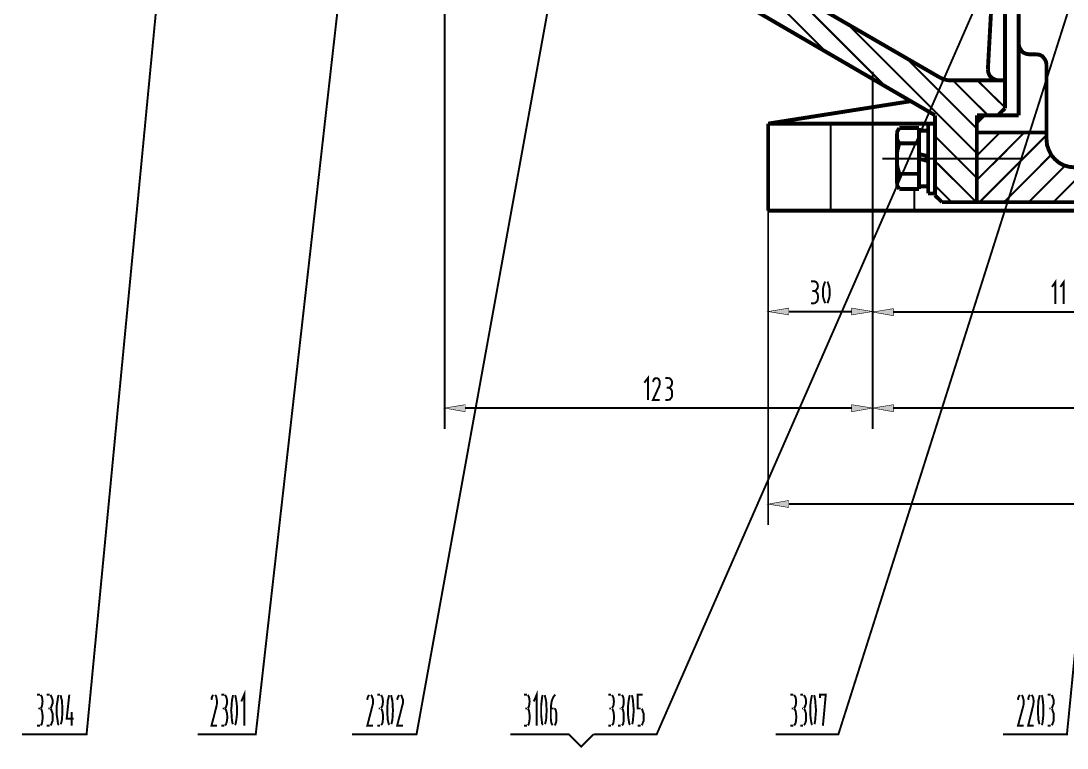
# Model space of a CAD drawing. Header units: millimetres. Extents: x -5 to 3318, y -968 to 297.
# Drawn here: x 300.6 to 500.7, y -325.5 to -186.3 of the extents above; entities that cross this region are included whole.
import ezdxf

# ---------------------------------------------------------------- set-up
doc = ezdxf.new("R2010")
doc.units = ezdxf.units.MM
doc.header["$LTSCALE"] = 0.25
doc.layers.add('H', color=7, linetype='Continuous')
doc.layers.add('P', color=7, linetype='Continuous')

msp = doc.modelspace()

# ---------------------------------------------------------------- hatches: boundary and pattern name
at = {"layer": 'H', "linetype": 'Continuous'}
for points in [[(447.522, -241.288), (447.522, -242.643), (443.563, -241.942), (447.522, -241.288)], [(459.543, -241.288), (459.543, -242.643), (463.499, -241.942), (459.543, -241.288)], [(467.458, -241.391), (467.458, -242.742), (463.499, -242.092), (467.458, -241.391)], [(385.604, -259.825), (385.604, -261.126), (381.645, -260.475), (385.604, -259.825)], [(459.543, -259.825), (459.543, -261.126), (463.499, -260.475), (459.543, -259.825)], [(467.458, -259.825), (467.458, -261.126), (463.499, -260.475), (467.458, -259.825)], [(447.522, -278.16), (447.522, -279.461), (443.563, -278.81), (447.522, -278.16)]]:
    msp.add_hatch(color=3, dxfattribs=at).paths.add_polyline_path(points)

# ---------------------------------------------------------------- linework, layer by layer
at = {"layer": 'P', "color": 3}
for points, const_width in [([(488.798, -203.068), (488.798, -29.24)], 0.747), ([(332.754, -118.157), (313.116, -322.893), (300.745, -322.893)], 0.375), ([(367.419, -128.628), (345.478, -322.893), (334.356, -322.893)], 0.375), ([(381.597, -137.745), (381.597, -264.434)], 0.375), ([(406.543, -155.577), (376.235, -322.893), (363.912, -322.893)], 0.375), ([(494.759, -157.131), (422.172, -322.893), (410.099, -322.893)], 0.375), ([(509.789, -156.48), (456.939, -322.893), (444.966, -322.893)], 0.375), ([(491.454, -162.041), (491.454, -204.371)], 0.747), ([(454.585, -192.247), (425.077, -162.742)], 0.375), ([(465.806, -198.708), (429.837, -162.742)], 0.375), ([(516.301, -163.444), (500.669, -322.893), (488.449, -322.893)], 0.375), ([(423.876, -174.364), (475.422, -204.371)], 0.747), ([(485.544, -195.604), (486.694, -174.614)], 0.747), ([(454.233, -184.332), (476.024, -196.956)], 0.747), ([(474.672, -202.917), (458.691, -186.888)], 0.375), ([(491.454, -190.745), (491.553, -191.296), (491.854, -191.847), (492.254, -192.347), (492.805, -192.597), (493.408, -192.699), (494.81, -192.699)], 0.747), ([(476.123, -199.611), (469.912, -193.4)], 0.375), ([(496.764, -194.701), (496.662, -194.102), (496.364, -193.551), (495.961, -193.048), (495.41, -192.798), (494.81, -192.699)], 0.747), ([(463.499, -196.005), (463.499, -232.723)], 0.375), ([(485.544, -195.604), (485.643, -196.254), (485.893, -196.805), (486.344, -197.257), (486.944, -197.558), (487.597, -197.709)], 0.747), ([(496.764, -194.701), (496.764, -208.978)], 0.747), ([(476.024, -196.956), (476.876, -197.407), (477.776, -197.657), (478.679, -197.709)], 0.747), ([(478.679, -197.709), (488.798, -197.709)], 0.747), ([(485.544, -204.371), (478.881, -197.709)], 0.375), ([(488.798, -202.866), (483.539, -197.709)], 0.375), ([(488.798, -198.157), (488.298, -197.709)], 0.375), ([(483.439, -206.924), (476.123, -199.611)], 0.375), ([(470.864, -201.665), (443.512, -205.973)], 0.747), ([(483.439, -211.684), (474.672, -202.917)], 0.375), ([(475.422, -219.699), (475.422, -204.371)], 0.747), ([(488.798, -203.068), (487.446, -204.371), (483.439, -204.371)], 0.747), ([(483.439, -221.002), (483.439, -204.371)], 0.747), ([(484.74, -204.371), (483.439, -205.672)], 0.747), ([(484.74, -204.371), (491.454, -204.371)], 0.747), ([(443.512, -205.973), (443.512, -222.655)], 0.747), ([(443.512, -205.973), (475.422, -205.973)], 0.747), ([(455.485, -205.973), (455.485, -222.655)], 0.375), ([(474.121, -205.973), (474.121, -219.349)], 0.747), ([(474.121, -205.973), (475.422, -205.973)], 0.747), ([(468.611, -206.825), (468.208, -207.475), (468.16, -208.276), (468.208, -209.08), (468.611, -209.73)], 0.747), ([(468.16, -217.043), (468.16, -208.276)], 0.747), ([(468.611, -206.825), (472.366, -206.825)], 0.747), ([(472.366, -218.497), (472.366, -206.825)], 0.747), ([(474.121, -207.325), (472.366, -207.325)], 0.747), ([(496.764, -207.677), (483.439, -207.677)], 0.747), ([(483.439, -212.085), (487.847, -207.677)], 0.375), ([(483.439, -216.742), (487.546, -212.687), (492.504, -207.677)], 0.375), ([(483.939, -221.002), (491.755, -213.187), (496.764, -208.177)], 0.375), ([(468.611, -209.73), (468.208, -211.181), (468.16, -212.687), (468.208, -214.189), (468.611, -215.592)], 0.747), ([(468.611, -209.73), (472.366, -209.73)], 0.747), ([(479.73, -212.687), (475.422, -208.378)], 0.375), ([(496.764, -208.978), (496.864, -210.08), (497.213, -211.034), (497.665, -211.985), (498.366, -212.786), (499.119, -213.436), (500.019, -213.939), (501.073, -214.237), (502.072, -214.34)], 0.747), ([(474.121, -212.235), (472.366, -211.784)], 0.747), ([(488.597, -221.002), (489.551, -220.099), (497.665, -211.934)], 0.375), ([(465.354, -212.687), (491.854, -212.687)], 0.375), ([(473.871, -213.087), (472.366, -212.687)], 0.747), ([(483.337, -221.002), (475.422, -213.135)], 0.375), ([(483.439, -216.393), (479.73, -212.687)], 0.375), ([(493.356, -221.002), (500.32, -214.039)], 0.375), ([(468.611, -215.592), (468.208, -216.293), (468.16, -217.043), (468.208, -217.844), (468.611, -218.497)], 0.747), ([(468.611, -215.592), (472.366, -215.592)], 0.747), ([(498.065, -221.002), (504.728, -214.34)], 0.375), ([(468.611, -218.497), (472.366, -218.497)], 0.747), ([(474.121, -217.995), (472.366, -217.995)], 0.747), ([(478.628, -221.002), (475.422, -217.844)], 0.375), ([(471.466, -218.497), (471.466, -222.655)], 0.375), ([(475.422, -219.349), (474.121, -219.349)], 0.747), ([(475.422, -219.699), (476.776, -221.002)], 0.747), ([(476.776, -221.002), (483.439, -221.002)], 0.747), ([(483.439, -221.002), (574.711, -221.002)], 0.747), ([(443.512, -222.655), (616.59, -222.655)], 0.747), ([(443.512, -222.655), (443.512, -282.818)], 0.375), ([(443.512, -222.655), (443.512, -245.898)], 0.375), ([(463.499, -232.723), (463.499, -264.434)], 0.375), ([(463.499, -232.723), (463.499, -245.997)], 0.375), ([(463.499, -232.723), (463.499, -245.898)], 0.375), ([(463.499, -232.723), (463.499, -264.434)], 0.375), ([(451.679, -236.179), (452.381, -236.179)], 0.375), ([(452.381, -238.034), (452.58, -237.983), (452.781, -237.733), (452.98, -237.432), (453.031, -237.082), (452.98, -236.73), (452.781, -236.381), (452.58, -236.23), (452.381, -236.179)], 0.375), ([(454.482, -236.23), (454.332, -236.381)], 0.375), ([(454.934, -236.381), (454.835, -236.23)], 0.375), ([(498.466, -240.487), (498.466, -236.281), (497.815, -237.233)], 0.375), ([(500.07, -240.487), (500.07, -236.281), (499.417, -237.233)], 0.375), ([(452.381, -238.034), (451.978, -238.034)], 0.375), ([(453.031, -238.934), (452.98, -238.585), (452.781, -238.284), (452.58, -238.085), (452.381, -238.034)], 0.375), ([(454.332, -236.381), (454.034, -237.332), (453.983, -238.284), (454.034, -239.235), (454.332, -240.138)], 0.375), ([(454.934, -240.138), (455.235, -239.235), (455.286, -238.284), (455.235, -237.332), (454.934, -236.381)], 0.375), ([(452.381, -240.388), (452.58, -240.238), (452.781, -240.087), (452.98, -239.786), (453.031, -239.386)], 0.375), ([(453.031, -238.934), (453.031, -239.386)], 0.375), ([(454.332, -240.138), (454.482, -240.337)], 0.375), ([(454.835, -240.337), (454.934, -240.138)], 0.375), ([(447.471, -241.288), (447.471, -242.592), (443.512, -241.942), (447.471, -241.288)], 0.108), ([(447.471, -241.942), (459.492, -241.942)], 0.375), ([(452.381, -240.388), (451.679, -240.388)], 0.375), ([(459.492, -241.288), (459.492, -242.592), (463.499, -241.942), (459.492, -241.288)], 0.108), ([(467.458, -241.391), (467.458, -242.742), (463.499, -242.041), (467.458, -241.391)], 0.108), ([(532.73, -242.041), (467.458, -242.041)], 0.375), ([(420.519, -258.874), (420.519, -254.665), (419.817, -255.565)], 0.375), ([(422.723, -256.119), (421.47, -258.874), (422.774, -258.874)], 0.375), ([(422.124, -254.665), (421.822, -254.764), (421.621, -254.966), (421.47, -255.417)], 0.375), ([(422.723, -256.119), (422.774, -255.716), (422.774, -255.366), (422.623, -254.966), (422.425, -254.764), (422.124, -254.665)], 0.375), ([(423.825, -254.665), (424.478, -254.665)], 0.375), ([(424.478, -256.519), (424.728, -256.468), (424.878, -256.266), (425.077, -255.917), (425.128, -255.565), (425.077, -255.216), (424.878, -254.915), (424.728, -254.764), (424.478, -254.665)], 0.375), ([(424.478, -256.519), (424.126, -256.519)], 0.375), ([(425.128, -257.42), (425.077, -257.07), (424.878, -256.769), (424.728, -256.619), (424.478, -256.519)], 0.375), ([(424.478, -258.874), (424.728, -258.771), (424.878, -258.573), (425.077, -258.272), (425.128, -257.922)], 0.375), ([(425.128, -257.42), (425.128, -257.922)], 0.375), ([(385.553, -259.774), (385.553, -261.126), (381.597, -260.424), (385.553, -259.774)], 0.108), ([(424.478, -258.874), (423.825, -258.874)], 0.375), ([(459.492, -259.774), (459.492, -261.126), (463.499, -260.424), (459.492, -259.774)], 0.108), ([(467.458, -259.774), (467.458, -261.126), (463.499, -260.424), (467.458, -259.774)], 0.108), ([(385.553, -260.424), (459.492, -260.424)], 0.375), ([(467.458, -260.424), (592.643, -260.424)], 0.375), ([(447.471, -278.109), (447.471, -279.461), (443.512, -278.81), (447.471, -278.109)], 0.108), ([(612.631, -278.81), (447.471, -278.81)], 0.375), ([(303.65, -315.279), (304.201, -315.279)], 0.375), ([(304.3, -317.883), (304.502, -317.684), (304.601, -317.383), (304.65, -317.031), (304.701, -316.582), (304.65, -316.23), (304.601, -315.83), (304.502, -315.58), (304.3, -315.33)], 0.375), ([(305.502, -315.279), (306.053, -315.279)], 0.375), ([(306.203, -317.883), (306.354, -317.684), (306.453, -317.383), (306.604, -317.031), (306.604, -316.582), (306.604, -316.23), (306.453, -315.83), (306.354, -315.58), (306.203, -315.33)], 0.375), ([(307.657, -315.631), (307.558, -316.48), (307.407, -317.383), (307.407, -318.284), (307.407, -319.187), (307.558, -320.087), (307.657, -320.939)], 0.375), ([(307.808, -315.378), (307.657, -315.631)], 0.375), ([(308.208, -315.631), (308.157, -315.378)], 0.375), ([(308.208, -320.939), (308.407, -320.087), (308.458, -319.187), (308.509, -318.284), (308.458, -317.383), (308.407, -316.48), (308.208, -315.631)], 0.375), ([(309.81, -315.279), (309.31, -319.888), (310.662, -319.888)], 0.375), ([(337.364, -315.33), (337.162, -315.58), (337.063, -315.881), (337.012, -316.281)], 0.375), ([(338.014, -317.332), (338.065, -316.983), (338.065, -316.531), (338.014, -316.182), (337.963, -315.83), (337.864, -315.529), (337.713, -315.33)], 0.375), ([(338.914, -315.279), (339.468, -315.279)], 0.375), ([(339.568, -317.883), (339.766, -317.684), (339.869, -317.383), (339.968, -317.031), (340.019, -316.582), (339.968, -316.23), (339.869, -315.83), (339.766, -315.58), (339.568, -315.33)], 0.375), ([(341.07, -315.631), (340.919, -316.48), (340.868, -317.383), (340.769, -318.284), (340.868, -319.187), (340.919, -320.087), (341.07, -320.939)], 0.375), ([(341.169, -315.378), (341.07, -315.631)], 0.375), ([(341.621, -315.631), (341.521, -315.378)], 0.375), ([(341.621, -320.939), (341.771, -320.087), (341.871, -319.187), (341.871, -318.284), (341.871, -317.383), (341.771, -316.48), (341.621, -315.631)], 0.375), ([(343.274, -321.24), (343.274, -315.279), (342.723, -316.582)], 0.375), ([(367.17, -315.33), (367.019, -315.58), (366.868, -315.881), (366.817, -316.281)], 0.375), ([(367.82, -317.332), (367.919, -316.983), (367.919, -316.531), (367.919, -316.182), (367.769, -315.83), (367.669, -315.529), (367.519, -315.33)], 0.375), ([(368.723, -315.279), (369.274, -315.279)], 0.375), ([(369.473, -317.883), (369.572, -317.684), (369.723, -317.383), (369.774, -317.031), (369.825, -316.582), (369.774, -316.23), (369.723, -315.83), (369.572, -315.58), (369.473, -315.33)], 0.375), ([(370.927, -315.631), (370.725, -316.48), (370.677, -317.383), (370.626, -318.284), (370.677, -319.187), (370.725, -320.087), (370.927, -320.939)], 0.375), ([(371.026, -315.378), (370.927, -315.631)], 0.375), ([(371.427, -315.631), (371.376, -315.378)], 0.375), ([(371.427, -320.939), (371.628, -320.087), (371.677, -319.187), (371.728, -318.284), (371.677, -317.383), (371.628, -316.48), (371.427, -315.631)], 0.375), ([(372.881, -315.33), (372.779, -315.58), (372.628, -315.881), (372.529, -316.281)], 0.375), ([(373.531, -317.332), (373.631, -316.983), (373.631, -316.531), (373.631, -316.182), (373.48, -315.83), (373.381, -315.529), (373.23, -315.33)], 0.375), ([(396.825, -315.279), (397.376, -315.279)], 0.375), ([(397.526, -317.883), (397.677, -317.684), (397.776, -317.383), (397.827, -317.031), (397.876, -316.582), (397.827, -316.23), (397.776, -315.83), (397.677, -315.58), (397.526, -315.33)], 0.375), ([(399.23, -321.24), (399.23, -315.279), (398.679, -316.582)], 0.375), ([(400.281, -315.631), (400.182, -316.48), (400.082, -317.383), (400.082, -318.284), (400.082, -319.187), (400.182, -320.087), (400.281, -320.939)], 0.375), ([(400.432, -315.378), (400.281, -315.631)], 0.375), ([(400.832, -315.631), (400.784, -315.378)], 0.375), ([(400.832, -320.939), (401.034, -320.087), (401.082, -319.187), (401.133, -318.284), (401.082, -317.383), (401.034, -316.48), (400.832, -315.631)], 0.375), ([(402.786, -315.279), (402.485, -315.631), (402.286, -316.031), (402.084, -316.582), (401.985, -317.284), (401.934, -317.934), (401.934, -319.888), (401.985, -320.34), (402.033, -320.689), (402.184, -320.99), (402.286, -321.141)], 0.375), ([(412.905, -315.279), (413.456, -315.279)], 0.375), ([(413.657, -317.883), (413.757, -317.684), (413.907, -317.383), (413.959, -317.031), (414.007, -316.582), (413.959, -316.23), (413.907, -315.83), (413.757, -315.58), (413.657, -315.33)], 0.375), ([(414.808, -315.279), (415.31, -315.279)], 0.375), ([(415.509, -317.883), (415.711, -317.684), (415.81, -317.383), (415.861, -317.031), (415.861, -316.582), (415.861, -316.23), (415.81, -315.83), (415.711, -315.58), (415.509, -315.33)], 0.375), ([(416.963, -315.631), (416.813, -316.48), (416.713, -317.383), (416.713, -318.284), (416.713, -319.187), (416.813, -320.087), (416.963, -320.939)], 0.375), ([(417.063, -315.378), (416.963, -315.631)], 0.375), ([(417.514, -315.631), (417.415, -315.378)], 0.375), ([(417.514, -320.939), (417.665, -320.087), (417.713, -319.187), (417.815, -318.284), (417.713, -317.383), (417.665, -316.48), (417.514, -315.631)], 0.375), ([(419.116, -317.934), (418.565, -317.934), (418.565, -315.279), (419.516, -315.279)], 0.375), ([(447.772, -315.279), (448.323, -315.279)], 0.375), ([(448.473, -317.883), (448.624, -317.684), (448.774, -317.383), (448.822, -317.031), (448.873, -316.582), (448.822, -316.23), (448.774, -315.83), (448.624, -315.58), (448.473, -315.33)], 0.375), ([(449.674, -315.279), (450.174, -315.279)], 0.375), ([(450.376, -317.883), (450.475, -317.684), (450.626, -317.383), (450.725, -317.031), (450.725, -316.582), (450.725, -316.23), (450.626, -315.83), (450.475, -315.58), (450.376, -315.33)], 0.375), ([(451.83, -315.631), (451.679, -316.48), (451.577, -317.383), (451.577, -318.284), (451.577, -319.187), (451.679, -320.087), (451.83, -320.939)], 0.375), ([(451.929, -315.378), (451.83, -315.631)], 0.375), ([(452.381, -315.631), (452.279, -315.378)], 0.375), ([(452.381, -320.939), (452.529, -320.087), (452.58, -319.187), (452.679, -318.284), (452.58, -317.383), (452.529, -316.48), (452.381, -315.631)], 0.375), ([(453.983, -321.24), (454.534, -315.279), (453.432, -315.279), (453.432, -315.929)], 0.375), ([(491.652, -315.33), (491.505, -315.58), (491.354, -315.881), (491.303, -316.281)], 0.375), ([(492.354, -317.332), (492.405, -316.983), (492.405, -316.531), (492.354, -316.182), (492.254, -315.83), (492.155, -315.529), (492.056, -315.33)], 0.375), ([(493.606, -315.33), (493.408, -315.58), (493.308, -315.881), (493.257, -316.281)], 0.375), ([(494.208, -317.332), (494.26, -316.983), (494.308, -316.531), (494.26, -316.182), (494.208, -315.83), (494.058, -315.529), (493.907, -315.33)], 0.375), ([(495.41, -315.631), (495.211, -316.48), (495.16, -317.383), (495.112, -318.284), (495.16, -319.187), (495.211, -320.087), (495.41, -320.939)], 0.375), ([(495.461, -315.378), (495.41, -315.631)], 0.375), ([(495.961, -315.631), (495.81, -315.378)], 0.375), ([(495.961, -320.939), (496.063, -320.087), (496.162, -319.187), (496.162, -318.284), (496.162, -317.383), (496.063, -316.48), (495.961, -315.631)], 0.375), ([(497.014, -315.279), (497.565, -315.279)], 0.375), ([(497.764, -317.883), (497.866, -317.684), (497.966, -317.383), (498.116, -317.031), (498.116, -316.582), (498.116, -316.23), (497.966, -315.83), (497.866, -315.58), (497.764, -315.33)], 0.375), ([(304.201, -317.934), (303.9, -317.934)], 0.375), ([(304.701, -319.238), (304.65, -318.835), (304.601, -318.485), (304.502, -318.133), (304.3, -317.985)], 0.375), ([(306.053, -317.934), (305.803, -317.934)], 0.375), ([(306.604, -319.238), (306.604, -318.835), (306.453, -318.485), (306.354, -318.133), (306.203, -317.985)], 0.375), ([(338.014, -317.332), (337.012, -321.24), (338.065, -321.24)], 0.375), ([(339.468, -317.934), (339.167, -317.934)], 0.375), ([(340.019, -319.238), (339.968, -318.835), (339.869, -318.485), (339.766, -318.133), (339.568, -317.985)], 0.375), ([(367.82, -317.332), (366.817, -321.24), (367.919, -321.24)], 0.375), ([(369.274, -317.934), (368.973, -317.934)], 0.375), ([(369.825, -319.238), (369.774, -318.835), (369.723, -318.485), (369.572, -318.133), (369.473, -317.985)], 0.375), ([(373.531, -317.332), (372.529, -321.24), (373.631, -321.24)], 0.375), ([(397.376, -317.934), (397.075, -317.934)], 0.375), ([(397.876, -319.238), (397.827, -318.835), (397.776, -318.485), (397.677, -318.133), (397.526, -317.985)], 0.375), ([(402.485, -317.934), (401.934, -317.934)], 0.375), ([(402.635, -321.141), (402.786, -320.99), (402.885, -320.689), (402.988, -320.34), (402.988, -319.888), (402.988, -319.238), (402.988, -318.886), (402.936, -318.585), (402.885, -318.284), (402.786, -318.034), (402.587, -317.934)], 0.375), ([(413.456, -317.934), (413.155, -317.934)], 0.375), ([(414.007, -319.238), (413.959, -318.835), (413.907, -318.485), (413.757, -318.133), (413.657, -317.985)], 0.375), ([(415.31, -317.934), (415.109, -317.934)], 0.375), ([(415.861, -319.238), (415.861, -318.835), (415.81, -318.485), (415.711, -318.133), (415.509, -317.985)], 0.375), ([(419.318, -321.141), (419.417, -320.99), (419.516, -320.689), (419.667, -320.34), (419.667, -319.888), (419.667, -319.238), (419.667, -318.835), (419.516, -318.485), (419.417, -318.133), (419.318, -317.985)], 0.375), ([(448.323, -317.934), (448.021, -317.934)], 0.375), ([(448.873, -319.238), (448.822, -318.835), (448.774, -318.485), (448.624, -318.133), (448.473, -317.985)], 0.375), ([(450.174, -317.934), (449.975, -317.934)], 0.375), ([(450.725, -319.238), (450.725, -318.835), (450.626, -318.485), (450.475, -318.133), (450.376, -317.985)], 0.375), ([(492.354, -317.332), (491.303, -321.24), (492.405, -321.24)], 0.375), ([(494.208, -317.332), (493.257, -321.24), (494.308, -321.24)], 0.375), ([(497.565, -317.934), (497.315, -317.934)], 0.375), ([(498.116, -319.238), (498.116, -318.835), (497.966, -318.485), (497.866, -318.133), (497.764, -317.985)], 0.375), ([(304.3, -321.141), (304.502, -320.99), (304.601, -320.689), (304.65, -320.34), (304.701, -319.888)], 0.375), ([(304.701, -319.238), (304.701, -319.888)], 0.375), ([(306.203, -321.141), (306.354, -320.99), (306.453, -320.689), (306.604, -320.34), (306.604, -319.888)], 0.375), ([(306.604, -319.238), (306.604, -319.888)], 0.375), ([(310.262, -318.585), (310.262, -321.24)], 0.375), ([(339.568, -321.141), (339.766, -320.99), (339.869, -320.689), (339.968, -320.34), (340.019, -319.888)], 0.375), ([(340.019, -319.238), (340.019, -319.888)], 0.375), ([(369.473, -321.141), (369.572, -320.99), (369.723, -320.689), (369.774, -320.34), (369.825, -319.888)], 0.375), ([(369.825, -319.238), (369.825, -319.888)], 0.375), ([(397.526, -321.141), (397.677, -320.99), (397.776, -320.689), (397.827, -320.34), (397.876, -319.888)], 0.375), ([(397.876, -319.238), (397.876, -319.888)], 0.375), ([(413.657, -321.141), (413.757, -320.99), (413.907, -320.689), (413.959, -320.34), (414.007, -319.888)], 0.375), ([(414.007, -319.238), (414.007, -319.888)], 0.375), ([(415.509, -321.141), (415.711, -320.99), (415.81, -320.689), (415.861, -320.34), (415.861, -319.888)], 0.375), ([(415.861, -319.238), (415.861, -319.888)], 0.375), ([(448.473, -321.141), (448.624, -320.99), (448.774, -320.689), (448.822, -320.34), (448.873, -319.888)], 0.375), ([(448.873, -319.238), (448.873, -319.888)], 0.375), ([(450.376, -321.141), (450.475, -320.99), (450.626, -320.689), (450.725, -320.34), (450.725, -319.888)], 0.375), ([(450.725, -319.238), (450.725, -319.888)], 0.375), ([(497.764, -321.141), (497.866, -320.99), (497.966, -320.689), (498.116, -320.34), (498.116, -319.888)], 0.375), ([(498.116, -319.238), (498.116, -319.888)], 0.375), ([(304.201, -321.24), (303.65, -321.24)], 0.375), ([(306.053, -321.24), (305.502, -321.24)], 0.375), ([(307.657, -320.939), (307.808, -321.089)], 0.375), ([(339.468, -321.24), (338.914, -321.24)], 0.375), ([(341.521, -321.089), (341.621, -320.939)], 0.375), ([(369.274, -321.24), (368.723, -321.24)], 0.375), ([(370.927, -320.939), (371.026, -321.089)], 0.375), ([(397.376, -321.24), (396.825, -321.24)], 0.375), ([(400.281, -320.939), (400.432, -321.089)], 0.375), ([(413.456, -321.24), (412.905, -321.24)], 0.375), ([(415.31, -321.24), (414.808, -321.24)], 0.375), ([(416.963, -320.939), (417.063, -321.089)], 0.375), ([(418.565, -321.24), (419.116, -321.24)], 0.375), ([(448.323, -321.24), (447.772, -321.24)], 0.375), ([(450.174, -321.24), (449.674, -321.24)], 0.375), ([(451.83, -320.939), (451.929, -321.089)], 0.375), ([(495.81, -321.089), (495.961, -320.939)], 0.375), ([(497.565, -321.24), (497.014, -321.24)], 0.375), ([(410.099, -322.893), (407.745, -325.247), (405.39, -322.893), (394.169, -322.893)], 0.375)]:
    msp.add_lwpolyline(points, dxfattribs=dict(at, const_width=const_width))

doc.saveas('drawing.dxf')
